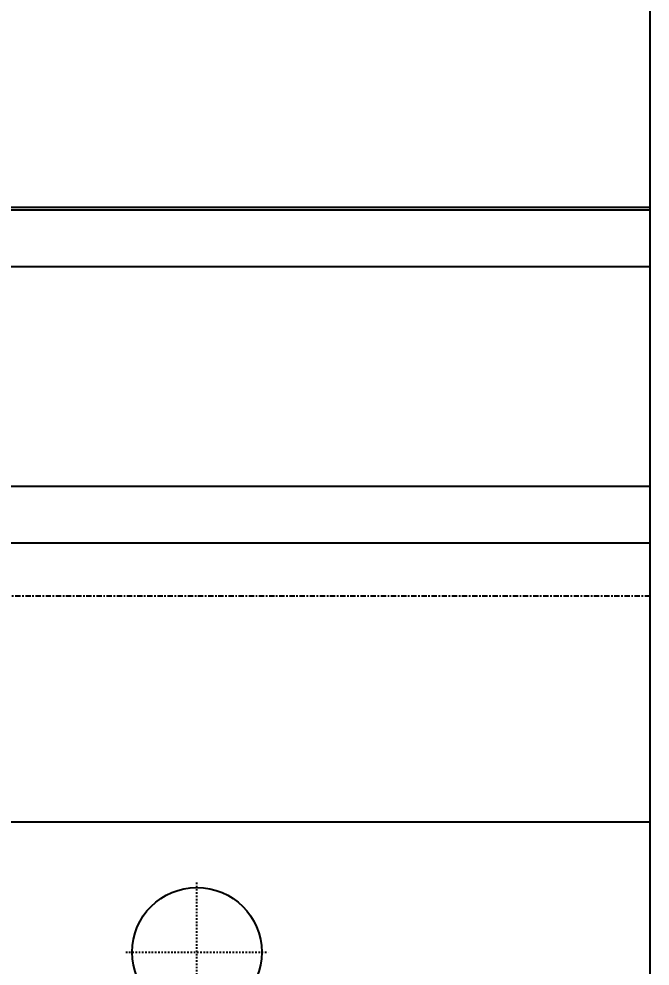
# Model space of a CAD drawing. Header units: millimetres. Extents: x 2588 to 3182, y 1243 to 1719.
# Drawn here: x 3102.8 to 3141.8, y 1466.3 to 1524.9 of the extents above; entities that cross this region are included whole.
import ezdxf

# ---------------------------------------------------------------- set-up
doc = ezdxf.new("R2010")
doc.units = ezdxf.units.MM
doc.linetypes.add('CENTER', pattern=[0.6, 0.375, -0.075, 0.075, -0.075])
doc.layers.add('21', color=7, linetype='Continuous')
doc.styles.get("Standard").update_dxf_attribs({"font": 'arial.ttf'})
doc.dimstyles.get("Standard").update_dxf_attribs({"dimtxt": 0.18, "dimasz": 0.18, "dimexe": 0.18, "dimexo": 0.0625, "dimgap": 0.09, "dimtad": 0, "dimtih": 1, "dimtoh": 1, "dimzin": 0, "dimdsep": 46, "dimtxsty": 'Standard', "dimcen": 0.09, "dimadec": 0, "dimazin": 0, "dimtfac": 1, "dimtofl": 0, "dimtmove": 0, "dimatfit": 3, "dimfxl": 0, "dimtolj": 1, "dimtzin": 0, "dimarcsym": 0})

# ---------------------------------------------------------------- blocks, each defined once
blk = doc.blocks.new('*D48')
at = {"color": 4, "lineweight": -2, "transparency": 16777216}
for p, q in [((3063.796, 1492.05), (3063.796, 1666.695)), ((3071.796, 1666.695), (3087.793, 1666.695)), ((3133.795, 1666.695), (3114.696, 1666.695)), ((3141.795, 1501.767), (3141.795, 1666.695))]:
    blk.add_line(p, q, dxfattribs=at)
at = {"color": 4, "transparency": 16777216}
for points in [[(3071.796, 1668.028), (3071.796, 1665.362), (3063.796, 1666.695)], [(3133.795, 1668.028), (3133.795, 1665.362), (3141.795, 1666.695)]]:
    blk.add_solid(points, dxfattribs=at)
at = {"layer": 'Defpoints', "color": 0, "transparency": 16777216}
for p in [(3063.796, 1666.695), (3141.795, 1501.767), (3063.796, 1492.05)]:
    blk.add_point(p, dxfattribs=at)
at = {"color": 6, "transparency": 16777216, "insert": (3101.245, 1666.695), "char_height": 8, "attachment_point": 5}
blk.add_mtext('\\A1;78.00', dxfattribs=at)

msp = doc.modelspace()

# ---------------------------------------------------------------- linework, layer by layer
at = {"color": 6, "linetype": 'Continuous'}
for p, q in [((3141.795, 1336.21), (3141.795, 1642.21)), ((3141.795, 1513.076), (3077.714, 1513.076)), ((3141.795, 1513.241), (3090.855, 1513.241)), ((3141.795, 1509.576), (3077.714, 1509.576)), ((3141.795, 1495.991), (3066.86, 1495.991)), ((3141.795, 1492.491), (3066.86, 1492.491)), ((3141.795, 1475.241), (3090.855, 1475.241))]:
    msp.add_line(p, q, dxfattribs=at)
at = {"color": 1, "linetype": 'CENTER', "ltscale": 0.873196}
msp.add_line((3141.795, 1489.21), (3064.6, 1489.21), dxfattribs=at)
at = {"layer": '21', "color": 1, "linetype": 'CENTER', "ltscale": 0.248791}
for p, q in [((3113.795, 1462.81), (3113.795, 1471.61)), ((3109.395, 1467.21), (3118.195, 1467.21))]:
    msp.add_line(p, q, dxfattribs=at)
at = {"layer": '21', "color": 7, "linetype": 'Continuous'}
msp.add_circle((3113.795, 1467.21), 4, dxfattribs=at)

# ---------------------------------------------------------------- dimensions: what is measured, and where the dimension line sits
dim = msp.add_linear_dim(base=(3063.796, 1666.695), p1=(3141.795, 1501.767), p2=(3063.796, 1492.05), dimstyle='Standard', override={"dimtxt": 8, "dimasz": 8, "dimexe": 0, "dimexo": 0, "dimgap": 0, "dimtih": 0, "dimtoh": 0, "dimzin": 0, "dimcen": 0, "dimclrd": 4, "dimclre": 4, "dimclrt": 6, "dimadec": 2, "dimtp": 0, "dimtm": 0, "dimtzin": 0})
dim.commit()
dim.dimension.update_dxf_attribs({"geometry": '*D48', "text_midpoint": (3101.245, 1666.695), "dimtype": 160})

doc.saveas('drawing.dxf')
